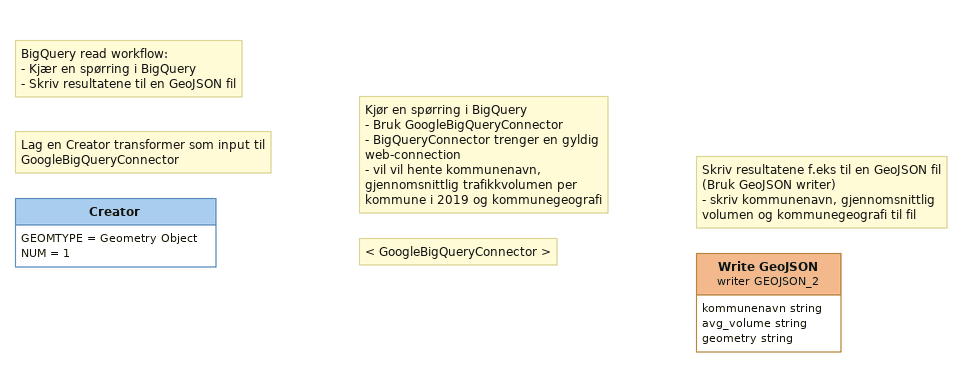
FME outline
Note: BigQuery read workflow: / - Kjær en spørring i BigQuery / - Skriv resultatene til en GeoJSON fil
Note: Lag en Creator transformer som input til GoogleBigQueryConnector
Note: Kjør en spørring i BigQuery / - Bruk GoogleBigQueryConnector / - BigQueryConnector trenger en gyldig web-connection / - vil vil hente kommunenavn, gjennomsnittlig trafikkvolumen per kommune i 2019 og kommunegeografi
Note: < GoogleBigQueryConnector >
Creator
    GEOMTYPE = Geometry Object
    NUM = 1
Note: Skriv resultatene f.eks til en GeoJSON fil (Bruk GeoJSON writer) / - skriv kommunenavn, gjennomsnittlig volumen og kommunegeografi til fil
Write GeoJSON (writer GEOJSON_2)
    attributes: kommunenavn string, avg_volume string, geometry string
